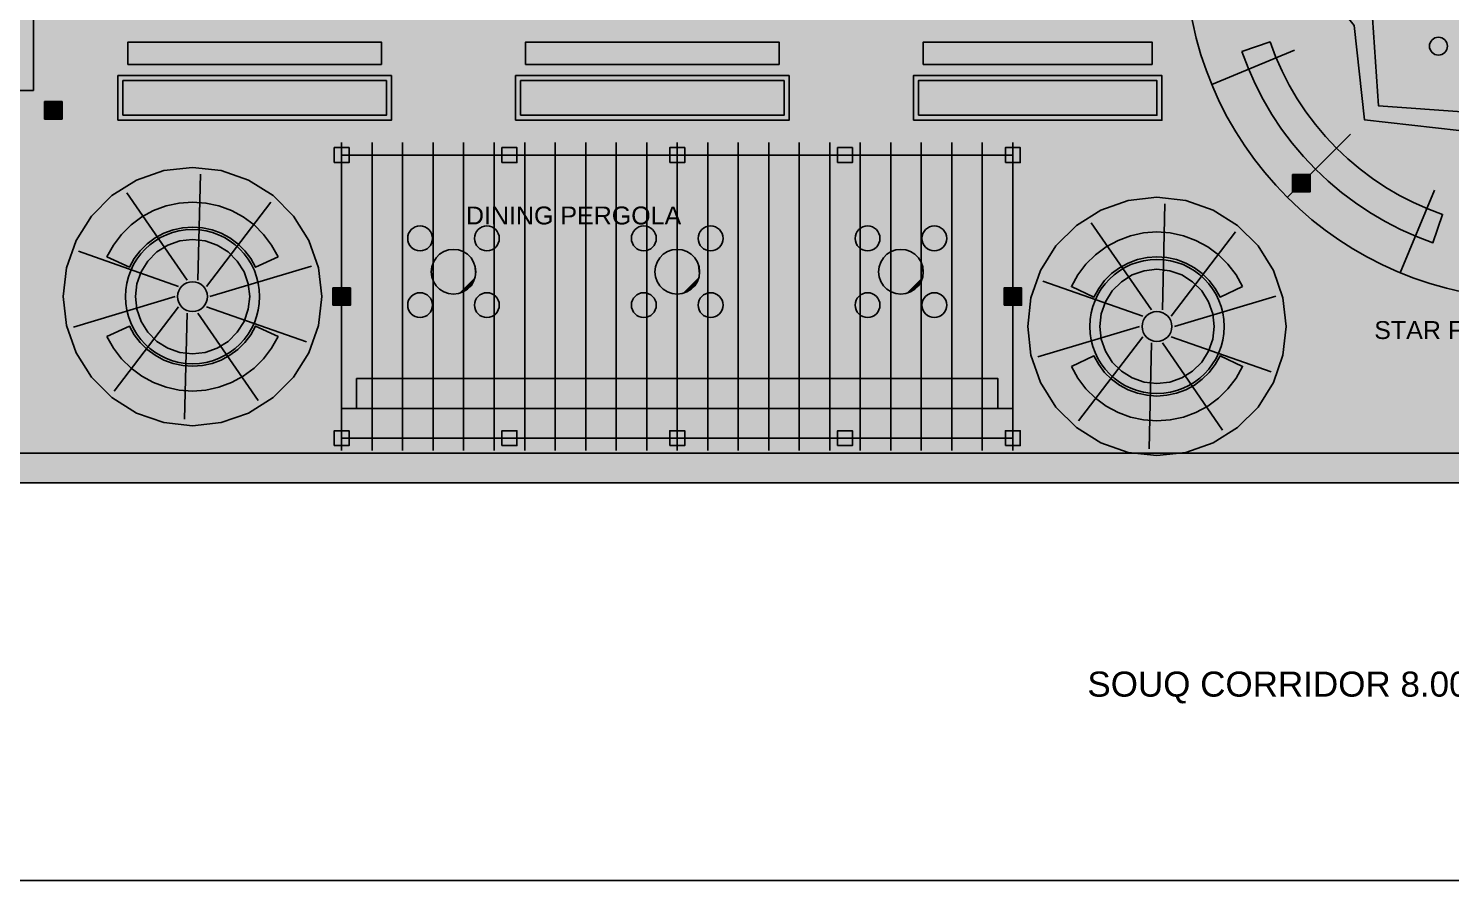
# Model space of a CAD drawing. Header units: metres. Extents: x 0 to 3661, y -5 to 371.
# Drawn here: x 3131.98 to 3160.58, y 23.65 to 40.8 of the extents above; entities that cross this region are included whole.
import ezdxf

# ---------------------------------------------------------------- set-up
doc = ezdxf.new("R2010")
doc.units = ezdxf.units.M
doc.header["$MEASUREMENT"] = 0
for name, color, linetype in [('AXIS', 8, 'Continuous'), ('EDGE', 7, 'Continuous'), ('L-FLOWERS', 6, 'Continuous'), ('L-FLOWERS-FILL', 241, 'Continuous'), ('L-LIGHTING', 2, 'Continuous'), ('L-LIGHTING-FILL', 40, 'Continuous'), ('L-PAVING', 253, 'Continuous'), ('L-PAVING-FILL', 41, 'Continuous'), ('L-PERGOLA', 34, 'Continuous'), ('L-PLANTERS', 42, 'Continuous'), ('L-SEATING', 32, 'Continuous'), ('L-SEATING-FILL', 35, 'Continuous'), ('L-TREES', 96, 'Continuous'), ('L-TREES-FILL', 94, 'Continuous'), ('L-WATER', 150, 'Continuous'), ('L-WATER-FILL', 151, 'Continuous'), ('LABEL', 7, 'Continuous'), ('SHOPS', 8, 'Continuous')]:
    doc.layers.add(name, color=color, linetype=linetype)
doc.styles.get("Standard").update_dxf_attribs({"font": 'arial.ttf'})

msp = doc.modelspace()

# ---------------------------------------------------------------- linework, layer by layer
at = {"layer": 'EDGE'}
msp.add_lwpolyline([(3123.279, 31.654), (3193.809, 31.654), (3193.809, 53.044), (3123.279, 53.044)], close=True, dxfattribs=at)
at = {"layer": 'L-FLOWERS'}
for points in [[(3133.879, 39.049), (3139.179, 39.049), (3139.179, 39.749), (3133.879, 39.749)], [(3141.879, 39.049), (3147.179, 39.049), (3147.179, 39.749), (3141.879, 39.749)], [(3149.879, 39.049), (3154.679, 39.049), (3154.679, 39.749), (3149.879, 39.749)], [(3136.429, 35.401), (3136.4, 35.657), (3136.315, 35.901), (3136.178, 36.118), (3135.996, 36.301), (3135.778, 36.438), (3135.535, 36.523), (3135.279, 36.551), (3135.023, 36.523), (3134.78, 36.438), (3134.562, 36.301), (3134.38, 36.118), (3134.243, 35.901), (3134.157, 35.657), (3134.129, 35.401), (3134.157, 35.146), (3134.243, 34.903), (3134.38, 34.684), (3134.562, 34.502), (3134.78, 34.365), (3135.023, 34.28), (3135.279, 34.252), (3135.535, 34.28), (3135.778, 34.365), (3135.996, 34.502), (3136.178, 34.684), (3136.315, 34.903), (3136.4, 35.146)], [(3155.829, 34.801), (3155.8, 35.057), (3155.715, 35.3), (3155.578, 35.519), (3155.396, 35.701), (3155.178, 35.838), (3154.935, 35.923), (3154.679, 35.952), (3154.423, 35.923), (3154.18, 35.838), (3153.962, 35.701), (3153.78, 35.519), (3153.643, 35.3), (3153.557, 35.057), (3153.529, 34.801), (3153.557, 34.546), (3153.643, 34.303), (3153.78, 34.084), (3153.962, 33.902), (3154.18, 33.765), (3154.423, 33.68), (3154.679, 33.651), (3154.935, 33.68), (3155.178, 33.765), (3155.396, 33.902), (3155.578, 34.084), (3155.715, 34.303), (3155.8, 34.546)], [(3138.279, 32.554), (3151.779, 32.554), (3151.779, 33.154), (3138.279, 33.154)]]:
    msp.add_lwpolyline(points, close=True, dxfattribs=at)
at = {"layer": 'L-FLOWERS-FILL'}
for points in [[(3133.879, 39.749), (3133.879, 39.049), (3139.179, 39.049)], [(3139.179, 39.049), (3139.179, 39.749), (3133.879, 39.749)], [(3141.879, 39.749), (3141.879, 39.049), (3147.179, 39.049)], [(3147.179, 39.049), (3147.179, 39.749), (3141.879, 39.749)], [(3149.879, 39.749), (3149.879, 39.049), (3154.679, 39.049)], [(3154.679, 39.049), (3154.679, 39.749), (3149.879, 39.749)], [(3136.4, 35.146), (3134.78, 36.438), (3134.562, 36.301)], [(3136.4, 35.146), (3135.023, 36.523), (3134.78, 36.438)], [(3136.4, 35.146), (3135.279, 36.551), (3135.023, 36.523)], [(3136.4, 35.146), (3135.535, 36.523), (3135.279, 36.551)], [(3136.4, 35.146), (3135.778, 36.438), (3135.535, 36.523)], [(3136.4, 35.146), (3135.996, 36.301), (3135.778, 36.438)], [(3136.4, 35.146), (3134.38, 36.118), (3134.243, 35.901)], [(3136.4, 35.146), (3134.562, 36.301), (3134.38, 36.118)], [(3136.4, 35.146), (3136.178, 36.118), (3135.996, 36.301)], [(3136.4, 35.146), (3136.315, 35.901), (3136.178, 36.118)], [(3136.4, 35.146), (3134.243, 35.901), (3134.157, 35.657)], [(3136.4, 35.146), (3136.4, 35.657), (3136.315, 35.901)], [(3155.8, 34.546), (3154.18, 35.838), (3153.962, 35.701)], [(3155.8, 34.546), (3154.423, 35.923), (3154.18, 35.838)], [(3155.8, 34.546), (3154.679, 35.952), (3154.423, 35.923)], [(3155.8, 34.546), (3154.935, 35.923), (3154.679, 35.952)], [(3155.8, 34.546), (3155.178, 35.838), (3154.935, 35.923)], [(3155.8, 34.546), (3155.396, 35.701), (3155.178, 35.838)], [(3136.4, 35.146), (3134.157, 35.657), (3134.129, 35.401)], [(3136.4, 35.146), (3136.429, 35.401), (3136.4, 35.657)], [(3155.8, 34.546), (3153.78, 35.519), (3153.643, 35.3)], [(3155.8, 34.546), (3153.962, 35.701), (3153.78, 35.519)], [(3155.8, 34.546), (3155.578, 35.519), (3155.396, 35.701)], [(3155.8, 34.546), (3155.715, 35.3), (3155.578, 35.519)], [(3136.4, 35.146), (3134.129, 35.401), (3134.157, 35.146)], [(3155.8, 34.546), (3153.643, 35.3), (3153.557, 35.057)], [(3155.8, 34.546), (3155.8, 35.057), (3155.715, 35.3)], [(3136.4, 35.146), (3134.157, 35.146), (3134.243, 34.903)], [(3136.4, 35.146), (3134.243, 34.903), (3134.38, 34.684)], [(3136.4, 35.146), (3134.38, 34.684), (3134.562, 34.502)], [(3136.4, 35.146), (3134.562, 34.502), (3134.78, 34.365)], [(3136.4, 35.146), (3134.78, 34.365), (3135.023, 34.28)], [(3136.4, 35.146), (3135.023, 34.28), (3135.279, 34.252)], [(3136.4, 35.146), (3135.279, 34.252), (3135.535, 34.28)], [(3136.4, 35.146), (3135.535, 34.28), (3135.778, 34.365)], [(3136.4, 35.146), (3135.778, 34.365), (3135.996, 34.502)], [(3136.4, 35.146), (3135.996, 34.502), (3136.178, 34.684)], [(3136.178, 34.684), (3136.315, 34.903), (3136.4, 35.146)], [(3155.8, 34.546), (3153.557, 35.057), (3153.529, 34.801)], [(3155.8, 34.546), (3155.829, 34.801), (3155.8, 35.057)], [(3155.8, 34.546), (3153.529, 34.801), (3153.557, 34.546)], [(3155.8, 34.546), (3153.557, 34.546), (3153.643, 34.303)], [(3155.8, 34.546), (3153.643, 34.303), (3153.78, 34.084)], [(3155.8, 34.546), (3153.78, 34.084), (3153.962, 33.902)], [(3155.8, 34.546), (3153.962, 33.902), (3154.18, 33.765)], [(3155.8, 34.546), (3154.18, 33.765), (3154.423, 33.68)], [(3155.8, 34.546), (3154.423, 33.68), (3154.679, 33.651)], [(3155.8, 34.546), (3154.679, 33.651), (3154.935, 33.68)], [(3155.8, 34.546), (3154.935, 33.68), (3155.178, 33.765)], [(3155.8, 34.546), (3155.178, 33.765), (3155.396, 33.902)], [(3155.8, 34.546), (3155.396, 33.902), (3155.578, 34.084)], [(3155.578, 34.084), (3155.715, 34.303), (3155.8, 34.546)], [(3138.279, 33.154), (3138.279, 32.554), (3151.779, 32.554)], [(3151.779, 32.554), (3151.779, 33.154), (3138.279, 33.154)]]:
    msp.add_solid(points, dxfattribs=at)
at = {"layer": 'L-LIGHTING'}
for points in [[(3132.304, 38.974), (3132.654, 38.974), (3132.654, 39.324), (3132.304, 39.324)], [(3157.407, 37.507), (3157.757, 37.507), (3157.757, 37.857), (3157.407, 37.857)], [(3138.104, 35.227), (3138.454, 35.227), (3138.454, 35.577), (3138.104, 35.577)], [(3151.604, 35.227), (3151.954, 35.227), (3151.954, 35.577), (3151.604, 35.577)]]:
    msp.add_lwpolyline(points, close=True, dxfattribs=at)
at = {"layer": 'L-LIGHTING-FILL'}
for points in [[(3132.304, 39.324), (3132.304, 38.974), (3132.654, 38.974)], [(3132.654, 38.974), (3132.654, 39.324), (3132.304, 39.324)], [(3157.407, 37.857), (3157.407, 37.507), (3157.757, 37.507)], [(3157.757, 37.507), (3157.757, 37.857), (3157.407, 37.857)], [(3138.104, 35.577), (3138.104, 35.227), (3138.454, 35.227)], [(3138.454, 35.227), (3138.454, 35.577), (3138.104, 35.577)], [(3151.604, 35.577), (3151.604, 35.227), (3151.954, 35.227)], [(3151.954, 35.227), (3151.954, 35.577), (3151.604, 35.577)]]:
    msp.add_solid(points, dxfattribs=at)
at = {"layer": 'L-PAVING'}
for p, q in [((3157.445, 40.359), (3155.782, 39.67)), ((3158.572, 38.672), (3157.299, 37.399)), ((3160.259, 37.545), (3159.57, 35.882))]:
    msp.add_line(p, q, dxfattribs=at)
for points in [[(3123.279, 31.654), (3193.809, 31.654), (3193.809, 53.044), (3123.279, 53.044)], [(3123.879, 32.254), (3193.209, 32.254), (3193.209, 52.444), (3123.879, 52.444)], [(3138.279, 32.554), (3151.779, 32.554), (3151.779, 38.249), (3138.279, 38.249)]]:
    msp.add_lwpolyline(points, close=True, dxfattribs=at)
msp.add_circle((3162.249, 42.349), 7, dxfattribs=at)
at = {"layer": 'L-PAVING-FILL'}
for points in [[(3123.279, 53.044), (3123.279, 31.654), (3193.809, 31.654)], [(3193.809, 31.654), (3193.809, 53.044), (3123.279, 53.044)], [(3138.279, 38.249), (3138.279, 32.554), (3151.779, 32.554)], [(3151.779, 32.554), (3151.779, 38.249), (3138.279, 38.249)]]:
    msp.add_solid(points, dxfattribs=at)
at = {"layer": 'L-PERGOLA'}
for p, q in [((3138.279, 32.304), (3138.279, 38.499)), ((3138.892, 32.304), (3138.892, 38.499)), ((3139.506, 32.304), (3139.506, 38.499)), ((3140.12, 32.304), (3140.12, 38.499)), ((3140.733, 32.304), (3140.733, 38.499)), ((3141.347, 32.304), (3141.347, 38.499)), ((3141.961, 32.304), (3141.961, 38.499)), ((3142.574, 32.304), (3142.574, 38.499)), ((3143.188, 32.304), (3143.188, 38.499)), ((3143.801, 32.304), (3143.801, 38.499)), ((3144.415, 32.304), (3144.415, 38.499)), ((3145.029, 32.304), (3145.029, 38.499)), ((3145.642, 32.304), (3145.642, 38.499)), ((3146.256, 32.304), (3146.256, 38.499)), ((3146.87, 32.304), (3146.87, 38.499)), ((3147.483, 32.304), (3147.483, 38.499)), ((3148.097, 32.304), (3148.097, 38.499)), ((3148.711, 32.304), (3148.711, 38.499)), ((3149.324, 32.304), (3149.324, 38.499)), ((3149.938, 32.304), (3149.938, 38.499)), ((3150.551, 32.304), (3150.551, 38.499)), ((3151.165, 32.304), (3151.165, 38.499)), ((3151.779, 32.304), (3151.779, 38.499)), ((3138.279, 38.249), (3151.779, 38.249)), ((3138.279, 32.554), (3151.779, 32.554))]:
    msp.add_line(p, q, dxfattribs=at)
for points in [[(3138.129, 38.099), (3138.429, 38.099), (3138.429, 38.399), (3138.129, 38.399)], [(3141.504, 38.099), (3141.804, 38.099), (3141.804, 38.399), (3141.504, 38.399)], [(3144.879, 38.099), (3145.179, 38.099), (3145.179, 38.399), (3144.879, 38.399)], [(3148.254, 38.099), (3148.554, 38.099), (3148.554, 38.399), (3148.254, 38.399)], [(3151.629, 38.099), (3151.929, 38.099), (3151.929, 38.399), (3151.629, 38.399)], [(3138.129, 32.404), (3138.429, 32.404), (3138.429, 32.704), (3138.129, 32.704)], [(3141.504, 32.404), (3141.804, 32.404), (3141.804, 32.704), (3141.504, 32.704)], [(3144.879, 32.404), (3145.179, 32.404), (3145.179, 32.704), (3144.879, 32.704)], [(3148.254, 32.404), (3148.554, 32.404), (3148.554, 32.704), (3148.254, 32.704)], [(3151.629, 32.404), (3151.929, 32.404), (3151.929, 32.704), (3151.629, 32.704)]]:
    msp.add_lwpolyline(points, close=True, dxfattribs=at)
at = {"layer": 'L-PLANTERS'}
for points in [[(3133.779, 38.949), (3139.279, 38.949), (3139.279, 39.849), (3133.779, 39.849)], [(3141.779, 38.949), (3147.279, 38.949), (3147.279, 39.849), (3141.779, 39.849)], [(3149.779, 38.949), (3154.779, 38.949), (3154.779, 39.849), (3149.779, 39.849)]]:
    msp.add_lwpolyline(points, close=True, dxfattribs=at)
for centre in [(3135.279, 35.401), (3154.679, 34.801)]:
    msp.add_circle(centre, 1.35, dxfattribs=at)
at = {"layer": 'L-SEATING'}
for points in [[(3133.979, 40.074), (3139.079, 40.074), (3139.079, 40.524), (3133.979, 40.524)], [(3141.979, 40.074), (3147.079, 40.074), (3147.079, 40.524), (3141.979, 40.524)], [(3149.979, 40.074), (3154.579, 40.074), (3154.579, 40.524), (3149.979, 40.524)], [(3156.387, 40.331), (3156.51, 40.001), (3156.653, 39.68), (3156.813, 39.367), (3156.991, 39.063), (3157.186, 38.771), (3157.396, 38.489), (3157.623, 38.221), (3157.865, 37.965), (3158.12, 37.723), (3158.389, 37.497), (3158.67, 37.286), (3158.963, 37.091), (3159.267, 36.913), (3159.579, 36.753), (3159.901, 36.611), (3160.23, 36.487), (3160.425, 37.054), (3160.128, 37.166), (3159.838, 37.294), (3159.555, 37.439), (3159.281, 37.6), (3159.017, 37.776), (3158.763, 37.966), (3158.52, 38.171), (3158.289, 38.389), (3158.071, 38.62), (3157.866, 38.863), (3157.675, 39.117), (3157.5, 39.382), (3157.339, 39.656), (3157.194, 39.938), (3157.066, 40.229), (3156.954, 40.526)], [(3137.001, 36.205), (3136.87, 36.44), (3136.707, 36.654), (3136.516, 36.844), (3136.3, 37.004), (3136.063, 37.132), (3135.81, 37.226), (3135.547, 37.282), (3135.279, 37.301), (3135.01, 37.282), (3134.747, 37.226), (3134.495, 37.132), (3134.258, 37.004), (3134.042, 36.844), (3133.85, 36.654), (3133.688, 36.44), (3133.557, 36.205), (3134.01, 35.993), (3134.106, 36.167), (3134.226, 36.325), (3134.367, 36.464), (3134.526, 36.582), (3134.701, 36.677), (3134.887, 36.746), (3135.081, 36.787), (3135.279, 36.801), (3135.477, 36.787), (3135.671, 36.746), (3135.856, 36.677), (3136.031, 36.582), (3136.19, 36.464), (3136.331, 36.325), (3136.451, 36.167), (3136.548, 35.993)], [(3156.401, 35.605), (3156.27, 35.84), (3156.107, 36.054), (3155.916, 36.244), (3155.7, 36.404), (3155.463, 36.532), (3155.21, 36.626), (3154.947, 36.682), (3154.679, 36.702), (3154.41, 36.682), (3154.147, 36.626), (3153.895, 36.532), (3153.658, 36.404), (3153.442, 36.244), (3153.25, 36.054), (3153.088, 35.84), (3152.957, 35.605), (3153.41, 35.393), (3153.506, 35.567), (3153.626, 35.725), (3153.767, 35.864), (3153.927, 35.982), (3154.101, 36.077), (3154.287, 36.146), (3154.481, 36.187), (3154.679, 36.202), (3154.877, 36.187), (3155.07, 36.146), (3155.256, 36.077), (3155.431, 35.982), (3155.59, 35.864), (3155.731, 35.725), (3155.851, 35.567), (3155.948, 35.393)], [(3140.979, 35.901), (3140.967, 36.002), (3140.934, 36.097), (3140.881, 36.182), (3140.809, 36.253), (3140.724, 36.307), (3140.629, 36.34), (3140.529, 36.352), (3140.429, 36.34), (3140.334, 36.307), (3140.248, 36.253), (3140.177, 36.182), (3140.123, 36.097), (3140.09, 36.002), (3140.079, 35.901), (3140.09, 35.801), (3140.123, 35.706), (3140.177, 35.621), (3140.248, 35.55), (3140.334, 35.496), (3140.429, 35.463), (3140.529, 35.452), (3140.629, 35.463), (3140.724, 35.496), (3140.809, 35.55), (3140.881, 35.621), (3140.934, 35.706), (3140.967, 35.801)], [(3145.479, 35.901), (3145.467, 36.002), (3145.434, 36.097), (3145.381, 36.182), (3145.309, 36.253), (3145.224, 36.307), (3145.129, 36.34), (3145.029, 36.352), (3144.929, 36.34), (3144.834, 36.307), (3144.748, 36.253), (3144.677, 36.182), (3144.623, 36.097), (3144.59, 36.002), (3144.579, 35.901), (3144.59, 35.801), (3144.623, 35.706), (3144.677, 35.621), (3144.748, 35.55), (3144.834, 35.496), (3144.929, 35.463), (3145.029, 35.452), (3145.129, 35.463), (3145.224, 35.496), (3145.309, 35.55), (3145.381, 35.621), (3145.434, 35.706), (3145.467, 35.801)], [(3149.979, 35.901), (3149.967, 36.002), (3149.934, 36.097), (3149.881, 36.182), (3149.809, 36.253), (3149.724, 36.307), (3149.629, 36.34), (3149.529, 36.352), (3149.429, 36.34), (3149.334, 36.307), (3149.248, 36.253), (3149.177, 36.182), (3149.123, 36.097), (3149.09, 36.002), (3149.079, 35.901), (3149.09, 35.801), (3149.123, 35.706), (3149.177, 35.621), (3149.248, 35.55), (3149.334, 35.496), (3149.429, 35.463), (3149.529, 35.452), (3149.629, 35.463), (3149.724, 35.496), (3149.809, 35.55), (3149.881, 35.621), (3149.934, 35.706), (3149.967, 35.801)], [(3133.557, 34.599), (3133.688, 34.363), (3133.85, 34.149), (3134.042, 33.959), (3134.258, 33.799), (3134.495, 33.671), (3134.747, 33.577), (3135.01, 33.521), (3135.279, 33.502), (3135.547, 33.521), (3135.81, 33.577), (3136.063, 33.671), (3136.3, 33.799), (3136.516, 33.959), (3136.707, 34.149), (3136.87, 34.363), (3137.001, 34.599), (3136.548, 34.81), (3136.451, 34.636), (3136.331, 34.478), (3136.19, 34.339), (3136.031, 34.221), (3135.856, 34.126), (3135.671, 34.057), (3135.477, 34.016), (3135.279, 34.002), (3135.081, 34.016), (3134.887, 34.057), (3134.701, 34.126), (3134.526, 34.221), (3134.367, 34.339), (3134.226, 34.478), (3134.106, 34.636), (3134.01, 34.81)], [(3152.957, 33.998), (3153.088, 33.763), (3153.25, 33.549), (3153.442, 33.359), (3153.658, 33.199), (3153.895, 33.071), (3154.147, 32.977), (3154.41, 32.921), (3154.679, 32.901), (3154.947, 32.921), (3155.21, 32.977), (3155.463, 33.071), (3155.7, 33.199), (3155.916, 33.359), (3156.107, 33.549), (3156.27, 33.763), (3156.401, 33.998), (3155.948, 34.21), (3155.851, 34.036), (3155.731, 33.878), (3155.59, 33.739), (3155.431, 33.621), (3155.256, 33.526), (3155.07, 33.457), (3154.877, 33.416), (3154.679, 33.401), (3154.481, 33.416), (3154.287, 33.457), (3154.101, 33.526), (3153.927, 33.621), (3153.767, 33.739), (3153.626, 33.878), (3153.506, 34.036), (3153.41, 34.21)], [(3138.579, 33.154), (3151.479, 33.154), (3151.479, 33.754), (3138.579, 33.754)]]:
    msp.add_lwpolyline(points, close=True, dxfattribs=at)
for centre in [(3139.857, 36.573), (3141.2, 36.573), (3144.357, 36.573), (3145.7, 36.573), (3148.857, 36.573), (3150.2, 36.573), (3139.857, 35.23), (3141.2, 35.23), (3144.357, 35.23), (3145.7, 35.23), (3148.857, 35.23), (3150.2, 35.23)]:
    msp.add_circle(centre, 0.25, dxfattribs=at)
at = {"layer": 'L-SEATING-FILL'}
for points in [[(3133.979, 40.524), (3133.979, 40.074), (3139.079, 40.074)], [(3139.079, 40.074), (3139.079, 40.524), (3133.979, 40.524)], [(3141.979, 40.524), (3141.979, 40.074), (3147.079, 40.074)], [(3147.079, 40.074), (3147.079, 40.524), (3141.979, 40.524)], [(3149.979, 40.524), (3149.979, 40.074), (3154.579, 40.074)], [(3154.579, 40.074), (3154.579, 40.524), (3149.979, 40.524)], [(3156.954, 40.526), (3156.387, 40.331), (3156.51, 40.001)], [(3156.954, 40.526), (3156.51, 40.001), (3156.653, 39.68)], [(3156.954, 40.526), (3156.653, 39.68), (3156.813, 39.367)], [(3156.954, 40.526), (3156.813, 39.367), (3156.991, 39.063)], [(3156.954, 40.526), (3156.991, 39.063), (3157.186, 38.771)], [(3156.954, 40.526), (3157.186, 38.771), (3157.396, 38.489)], [(3156.954, 40.526), (3157.396, 38.489), (3157.623, 38.221)], [(3156.954, 40.526), (3157.623, 38.221), (3157.865, 37.965)], [(3157.865, 37.965), (3157.066, 40.229), (3156.954, 40.526)], [(3157.865, 37.965), (3157.194, 39.938), (3157.066, 40.229)], [(3157.865, 37.965), (3157.339, 39.656), (3157.194, 39.938)], [(3157.865, 37.965), (3157.5, 39.382), (3157.339, 39.656)], [(3157.865, 37.965), (3157.675, 39.117), (3157.5, 39.382)], [(3157.865, 37.965), (3157.866, 38.863), (3157.675, 39.117)], [(3157.865, 37.965), (3158.071, 38.62), (3157.866, 38.863)], [(3157.865, 37.965), (3158.289, 38.389), (3158.071, 38.62)], [(3157.865, 37.965), (3158.52, 38.171), (3158.289, 38.389)], [(3157.865, 37.965), (3158.763, 37.966), (3158.52, 38.171)], [(3157.865, 37.965), (3159.017, 37.776), (3158.763, 37.966)], [(3157.865, 37.965), (3158.12, 37.723), (3158.389, 37.497)], [(3157.865, 37.965), (3158.389, 37.497), (3158.67, 37.286)], [(3157.865, 37.965), (3158.67, 37.286), (3158.963, 37.091)], [(3157.865, 37.965), (3158.963, 37.091), (3159.267, 36.913)], [(3157.865, 37.965), (3159.267, 36.913), (3159.579, 36.753)], [(3157.865, 37.965), (3159.579, 36.753), (3159.901, 36.611)], [(3157.865, 37.965), (3159.901, 36.611), (3160.23, 36.487)], [(3157.865, 37.965), (3160.23, 36.487), (3160.425, 37.054)], [(3157.865, 37.965), (3160.425, 37.054), (3160.128, 37.166)], [(3157.865, 37.965), (3160.128, 37.166), (3159.838, 37.294)], [(3157.865, 37.965), (3159.838, 37.294), (3159.555, 37.439)], [(3157.865, 37.965), (3159.555, 37.439), (3159.281, 37.6)], [(3157.865, 37.965), (3159.281, 37.6), (3159.017, 37.776)], [(3136.063, 37.132), (3134.747, 37.226), (3134.495, 37.132)], [(3136.063, 37.132), (3135.01, 37.282), (3134.747, 37.226)], [(3136.063, 37.132), (3135.279, 37.301), (3135.01, 37.282)], [(3136.063, 37.132), (3135.547, 37.282), (3135.279, 37.301)], [(3136.063, 37.132), (3135.81, 37.226), (3135.547, 37.282)], [(3136.063, 37.132), (3133.85, 36.654), (3133.688, 36.44)], [(3136.063, 37.132), (3133.688, 36.44), (3134.887, 36.746)], [(3136.063, 37.132), (3134.042, 36.844), (3133.85, 36.654)], [(3136.063, 37.132), (3134.258, 37.004), (3134.042, 36.844)], [(3136.063, 37.132), (3134.495, 37.132), (3134.258, 37.004)], [(3136.063, 37.132), (3134.887, 36.746), (3135.081, 36.787)], [(3136.063, 37.132), (3135.081, 36.787), (3135.279, 36.801)], [(3136.063, 37.132), (3135.279, 36.801), (3135.477, 36.787)], [(3136.063, 37.132), (3135.477, 36.787), (3135.671, 36.746)], [(3136.063, 37.132), (3135.671, 36.746), (3135.856, 36.677)], [(3136.063, 37.132), (3135.856, 36.677), (3136.031, 36.582)], [(3136.063, 37.132), (3136.031, 36.582), (3136.19, 36.464)], [(3136.548, 35.993), (3136.3, 37.004), (3136.063, 37.132)], [(3136.063, 37.132), (3136.19, 36.464), (3136.331, 36.325)], [(3136.063, 37.132), (3136.331, 36.325), (3136.451, 36.167)], [(3136.063, 37.132), (3136.451, 36.167), (3136.548, 35.993)], [(3136.548, 35.993), (3136.516, 36.844), (3136.3, 37.004)], [(3133.688, 36.44), (3134.701, 36.677), (3134.887, 36.746)], [(3133.688, 36.44), (3134.526, 36.582), (3134.701, 36.677)], [(3136.548, 35.993), (3136.707, 36.654), (3136.516, 36.844)], [(3136.548, 35.993), (3136.87, 36.44), (3136.707, 36.654)], [(3155.463, 36.532), (3154.147, 36.626), (3153.895, 36.532)], [(3155.463, 36.532), (3154.41, 36.682), (3154.147, 36.626)], [(3155.463, 36.532), (3154.679, 36.702), (3154.41, 36.682)], [(3155.463, 36.532), (3154.947, 36.682), (3154.679, 36.702)], [(3155.463, 36.532), (3155.21, 36.626), (3154.947, 36.682)], [(3133.688, 36.44), (3133.557, 36.205), (3134.01, 35.993)], [(3133.688, 36.44), (3134.367, 36.464), (3134.526, 36.582)], [(3133.688, 36.44), (3134.226, 36.325), (3134.367, 36.464)], [(3133.688, 36.44), (3134.01, 35.993), (3134.106, 36.167)], [(3133.688, 36.44), (3134.106, 36.167), (3134.226, 36.325)], [(3136.548, 35.993), (3137.001, 36.205), (3136.87, 36.44)], [(3140.967, 35.801), (3140.429, 36.34), (3140.334, 36.307)], [(3140.967, 35.801), (3140.529, 36.352), (3140.429, 36.34)], [(3140.967, 35.801), (3140.629, 36.34), (3140.529, 36.352)], [(3140.967, 35.801), (3140.724, 36.307), (3140.629, 36.34)], [(3145.467, 35.801), (3144.929, 36.34), (3144.834, 36.307)], [(3145.467, 35.801), (3145.029, 36.352), (3144.929, 36.34)], [(3145.467, 35.801), (3145.129, 36.34), (3145.029, 36.352)], [(3145.467, 35.801), (3145.224, 36.307), (3145.129, 36.34)], [(3149.967, 35.801), (3149.429, 36.34), (3149.334, 36.307)], [(3149.967, 35.801), (3149.529, 36.352), (3149.429, 36.34)], [(3149.967, 35.801), (3149.629, 36.34), (3149.529, 36.352)], [(3149.967, 35.801), (3149.724, 36.307), (3149.629, 36.34)], [(3155.463, 36.532), (3153.25, 36.054), (3153.088, 35.84)], [(3155.463, 36.532), (3153.088, 35.84), (3154.287, 36.146)], [(3155.463, 36.532), (3153.442, 36.244), (3153.25, 36.054)], [(3155.463, 36.532), (3153.658, 36.404), (3153.442, 36.244)], [(3155.463, 36.532), (3153.895, 36.532), (3153.658, 36.404)], [(3155.463, 36.532), (3154.287, 36.146), (3154.481, 36.187)], [(3155.463, 36.532), (3154.481, 36.187), (3154.679, 36.202)], [(3155.463, 36.532), (3154.679, 36.202), (3154.877, 36.187)], [(3155.463, 36.532), (3154.877, 36.187), (3155.07, 36.146)], [(3155.463, 36.532), (3155.07, 36.146), (3155.256, 36.077)], [(3155.463, 36.532), (3155.256, 36.077), (3155.431, 35.982)], [(3155.463, 36.532), (3155.431, 35.982), (3155.59, 35.864)], [(3155.948, 35.393), (3155.7, 36.404), (3155.463, 36.532)], [(3155.463, 36.532), (3155.59, 35.864), (3155.731, 35.725)], [(3155.463, 36.532), (3155.731, 35.725), (3155.851, 35.567)], [(3155.463, 36.532), (3155.851, 35.567), (3155.948, 35.393)], [(3155.948, 35.393), (3155.916, 36.244), (3155.7, 36.404)], [(3140.967, 35.801), (3140.123, 36.097), (3140.09, 36.002)], [(3140.967, 35.801), (3140.177, 36.182), (3140.123, 36.097)], [(3140.967, 35.801), (3140.248, 36.253), (3140.177, 36.182)], [(3140.967, 35.801), (3140.334, 36.307), (3140.248, 36.253)], [(3140.967, 35.801), (3140.809, 36.253), (3140.724, 36.307)], [(3140.967, 35.801), (3140.881, 36.182), (3140.809, 36.253)], [(3140.967, 35.801), (3140.934, 36.097), (3140.881, 36.182)], [(3140.967, 35.801), (3140.967, 36.002), (3140.934, 36.097)], [(3145.467, 35.801), (3144.623, 36.097), (3144.59, 36.002)], [(3145.467, 35.801), (3144.677, 36.182), (3144.623, 36.097)], [(3145.467, 35.801), (3144.748, 36.253), (3144.677, 36.182)], [(3145.467, 35.801), (3144.834, 36.307), (3144.748, 36.253)], [(3145.467, 35.801), (3145.309, 36.253), (3145.224, 36.307)], [(3145.467, 35.801), (3145.381, 36.182), (3145.309, 36.253)], [(3145.467, 35.801), (3145.434, 36.097), (3145.381, 36.182)], [(3145.467, 35.801), (3145.467, 36.002), (3145.434, 36.097)], [(3149.967, 35.801), (3149.123, 36.097), (3149.09, 36.002)], [(3149.967, 35.801), (3149.177, 36.182), (3149.123, 36.097)], [(3149.967, 35.801), (3149.248, 36.253), (3149.177, 36.182)], [(3149.967, 35.801), (3149.334, 36.307), (3149.248, 36.253)], [(3149.967, 35.801), (3149.809, 36.253), (3149.724, 36.307)], [(3149.967, 35.801), (3149.881, 36.182), (3149.809, 36.253)], [(3149.967, 35.801), (3149.934, 36.097), (3149.881, 36.182)], [(3149.967, 35.801), (3149.967, 36.002), (3149.934, 36.097)], [(3153.088, 35.84), (3154.101, 36.077), (3154.287, 36.146)], [(3153.088, 35.84), (3153.927, 35.982), (3154.101, 36.077)], [(3155.948, 35.393), (3156.107, 36.054), (3155.916, 36.244)], [(3155.948, 35.393), (3156.27, 35.84), (3156.107, 36.054)], [(3140.967, 35.801), (3140.09, 36.002), (3140.079, 35.901)], [(3140.967, 35.801), (3140.079, 35.901), (3140.09, 35.801)], [(3140.967, 35.801), (3140.09, 35.801), (3140.123, 35.706)], [(3140.967, 35.801), (3140.123, 35.706), (3140.177, 35.621)], [(3140.967, 35.801), (3140.177, 35.621), (3140.248, 35.55)], [(3140.967, 35.801), (3140.248, 35.55), (3140.334, 35.496)], [(3140.967, 35.801), (3140.334, 35.496), (3140.429, 35.463)], [(3140.967, 35.801), (3140.429, 35.463), (3140.529, 35.452)], [(3140.967, 35.801), (3140.529, 35.452), (3140.629, 35.463)], [(3140.967, 35.801), (3140.629, 35.463), (3140.724, 35.496)], [(3140.967, 35.801), (3140.724, 35.496), (3140.809, 35.55)], [(3140.967, 35.801), (3140.809, 35.55), (3140.881, 35.621)], [(3140.881, 35.621), (3140.934, 35.706), (3140.967, 35.801)], [(3140.967, 35.801), (3140.979, 35.901), (3140.967, 36.002)], [(3145.467, 35.801), (3144.59, 36.002), (3144.579, 35.901)], [(3145.467, 35.801), (3144.579, 35.901), (3144.59, 35.801)], [(3145.467, 35.801), (3144.59, 35.801), (3144.623, 35.706)], [(3145.467, 35.801), (3144.623, 35.706), (3144.677, 35.621)], [(3145.467, 35.801), (3144.677, 35.621), (3144.748, 35.55)], [(3145.467, 35.801), (3144.748, 35.55), (3144.834, 35.496)], [(3145.467, 35.801), (3144.834, 35.496), (3144.929, 35.463)], [(3145.467, 35.801), (3144.929, 35.463), (3145.029, 35.452)], [(3145.467, 35.801), (3145.029, 35.452), (3145.129, 35.463)], [(3145.467, 35.801), (3145.129, 35.463), (3145.224, 35.496)], [(3145.467, 35.801), (3145.224, 35.496), (3145.309, 35.55)], [(3145.467, 35.801), (3145.309, 35.55), (3145.381, 35.621)], [(3145.381, 35.621), (3145.434, 35.706), (3145.467, 35.801)], [(3145.467, 35.801), (3145.479, 35.901), (3145.467, 36.002)], [(3149.967, 35.801), (3149.09, 36.002), (3149.079, 35.901)], [(3149.967, 35.801), (3149.079, 35.901), (3149.09, 35.801)], [(3149.967, 35.801), (3149.09, 35.801), (3149.123, 35.706)], [(3149.967, 35.801), (3149.123, 35.706), (3149.177, 35.621)], [(3149.967, 35.801), (3149.177, 35.621), (3149.248, 35.55)], [(3149.967, 35.801), (3149.248, 35.55), (3149.334, 35.496)], [(3149.967, 35.801), (3149.334, 35.496), (3149.429, 35.463)], [(3149.967, 35.801), (3149.429, 35.463), (3149.529, 35.452)], [(3149.967, 35.801), (3149.529, 35.452), (3149.629, 35.463)], [(3149.967, 35.801), (3149.629, 35.463), (3149.724, 35.496)], [(3149.967, 35.801), (3149.724, 35.496), (3149.809, 35.55)], [(3149.967, 35.801), (3149.809, 35.55), (3149.881, 35.621)], [(3149.881, 35.621), (3149.934, 35.706), (3149.967, 35.801)], [(3149.967, 35.801), (3149.979, 35.901), (3149.967, 36.002)], [(3153.088, 35.84), (3152.957, 35.605), (3153.41, 35.393)], [(3153.088, 35.84), (3153.767, 35.864), (3153.927, 35.982)], [(3153.088, 35.84), (3153.626, 35.725), (3153.767, 35.864)], [(3153.088, 35.84), (3153.41, 35.393), (3153.506, 35.567)], [(3153.088, 35.84), (3153.506, 35.567), (3153.626, 35.725)], [(3155.948, 35.393), (3156.401, 35.605), (3156.27, 35.84)], [(3134.01, 34.81), (3133.557, 34.599), (3133.688, 34.363)], [(3134.01, 34.81), (3133.688, 34.363), (3133.85, 34.149)], [(3134.01, 34.81), (3133.85, 34.149), (3134.042, 33.959)], [(3134.01, 34.81), (3134.042, 33.959), (3134.258, 33.799)], [(3134.01, 34.81), (3134.258, 33.799), (3134.495, 33.671)], [(3134.495, 33.671), (3134.106, 34.636), (3134.01, 34.81)], [(3134.495, 33.671), (3134.226, 34.478), (3134.106, 34.636)], [(3136.87, 34.363), (3136.451, 34.636), (3136.331, 34.478)], [(3136.87, 34.363), (3136.548, 34.81), (3136.451, 34.636)], [(3136.87, 34.363), (3137.001, 34.599), (3136.548, 34.81)], [(3134.495, 33.671), (3134.367, 34.339), (3134.226, 34.478)], [(3134.495, 33.671), (3134.526, 34.221), (3134.367, 34.339)], [(3134.495, 33.671), (3136.707, 34.149), (3136.87, 34.363)], [(3134.495, 33.671), (3136.87, 34.363), (3135.671, 34.057)], [(3136.87, 34.363), (3135.856, 34.126), (3135.671, 34.057)], [(3136.87, 34.363), (3136.031, 34.221), (3135.856, 34.126)], [(3136.87, 34.363), (3136.19, 34.339), (3136.031, 34.221)], [(3136.87, 34.363), (3136.331, 34.478), (3136.19, 34.339)], [(3134.495, 33.671), (3134.701, 34.126), (3134.526, 34.221)], [(3134.495, 33.671), (3136.516, 33.959), (3136.707, 34.149)], [(3134.495, 33.671), (3134.887, 34.057), (3134.701, 34.126)], [(3134.495, 33.671), (3135.671, 34.057), (3135.477, 34.016)], [(3134.495, 33.671), (3135.081, 34.016), (3134.887, 34.057)], [(3153.41, 34.21), (3152.957, 33.998), (3153.088, 33.763)], [(3153.41, 34.21), (3153.088, 33.763), (3153.25, 33.549)], [(3153.41, 34.21), (3153.25, 33.549), (3153.442, 33.359)], [(3153.41, 34.21), (3153.442, 33.359), (3153.658, 33.199)], [(3153.41, 34.21), (3153.658, 33.199), (3153.895, 33.071)], [(3153.895, 33.071), (3153.506, 34.036), (3153.41, 34.21)], [(3156.27, 33.763), (3155.948, 34.21), (3155.851, 34.036)], [(3156.27, 33.763), (3156.401, 33.998), (3155.948, 34.21)], [(3134.495, 33.671), (3135.477, 34.016), (3135.279, 34.002)], [(3134.495, 33.671), (3135.279, 34.002), (3135.081, 34.016)], [(3134.495, 33.671), (3136.3, 33.799), (3136.516, 33.959)], [(3134.495, 33.671), (3136.063, 33.671), (3136.3, 33.799)], [(3153.895, 33.071), (3153.626, 33.878), (3153.506, 34.036)], [(3153.895, 33.071), (3153.767, 33.739), (3153.626, 33.878)], [(3153.895, 33.071), (3156.107, 33.549), (3156.27, 33.763)], [(3153.895, 33.071), (3156.27, 33.763), (3155.07, 33.457)], [(3156.27, 33.763), (3155.256, 33.526), (3155.07, 33.457)], [(3156.27, 33.763), (3155.431, 33.621), (3155.256, 33.526)], [(3156.27, 33.763), (3155.59, 33.739), (3155.431, 33.621)], [(3156.27, 33.763), (3155.731, 33.878), (3155.59, 33.739)], [(3156.27, 33.763), (3155.851, 34.036), (3155.731, 33.878)], [(3134.495, 33.671), (3134.747, 33.577), (3135.01, 33.521)], [(3134.495, 33.671), (3135.01, 33.521), (3135.279, 33.502)], [(3134.495, 33.671), (3135.279, 33.502), (3135.547, 33.521)], [(3134.495, 33.671), (3135.547, 33.521), (3135.81, 33.577)], [(3134.495, 33.671), (3135.81, 33.577), (3136.063, 33.671)], [(3138.579, 33.754), (3138.579, 33.154), (3151.479, 33.154)], [(3151.479, 33.154), (3151.479, 33.754), (3138.579, 33.754)], [(3153.895, 33.071), (3153.927, 33.621), (3153.767, 33.739)], [(3153.895, 33.071), (3154.101, 33.526), (3153.927, 33.621)], [(3153.895, 33.071), (3155.916, 33.359), (3156.107, 33.549)], [(3153.895, 33.071), (3154.287, 33.457), (3154.101, 33.526)], [(3153.895, 33.071), (3155.07, 33.457), (3154.877, 33.416)], [(3153.895, 33.071), (3154.481, 33.416), (3154.287, 33.457)], [(3153.895, 33.071), (3154.877, 33.416), (3154.679, 33.401)], [(3153.895, 33.071), (3154.679, 33.401), (3154.481, 33.416)], [(3153.895, 33.071), (3155.7, 33.199), (3155.916, 33.359)], [(3153.895, 33.071), (3155.463, 33.071), (3155.7, 33.199)], [(3153.895, 33.071), (3154.147, 32.977), (3154.41, 32.921)], [(3153.895, 33.071), (3154.41, 32.921), (3154.679, 32.901)], [(3153.895, 33.071), (3154.679, 32.901), (3154.947, 32.921)], [(3153.895, 33.071), (3154.947, 32.921), (3155.21, 32.977)], [(3153.895, 33.071), (3155.21, 32.977), (3155.463, 33.071)]]:
    msp.add_solid(points, dxfattribs=at)
at = {"layer": 'L-TREES'}
for p, q in [((3135.387, 35.734), (3135.437, 37.866)), ((3135.171, 35.734), (3133.958, 37.489)), ((3135.562, 35.607), (3136.856, 37.303)), ((3154.787, 35.134), (3154.837, 37.266)), ((3154.57, 35.134), (3153.358, 36.889)), ((3154.962, 35.007), (3156.256, 36.703)), ((3134.995, 35.607), (3132.983, 36.314)), ((3135.629, 35.401), (3137.672, 36.013)), ((3154.396, 35.007), (3152.383, 35.714)), ((3134.929, 35.401), (3132.885, 34.79)), ((3134.995, 35.196), (3133.702, 33.5)), ((3135.562, 35.196), (3137.574, 34.489)), ((3155.029, 34.801), (3157.072, 35.413)), ((3135.171, 35.069), (3135.12, 32.937)), ((3135.387, 35.069), (3136.599, 33.314)), ((3154.329, 34.801), (3152.285, 34.19)), ((3154.396, 34.596), (3153.102, 32.9)), ((3154.57, 34.469), (3154.52, 32.337)), ((3154.787, 34.469), (3155.999, 32.714)), ((3154.962, 34.596), (3156.974, 33.889))]:
    msp.add_line(p, q, dxfattribs=at)
for points in [[(3137.879, 35.401), (3137.814, 35.98), (3137.621, 36.53), (3137.311, 37.023), (3136.9, 37.434), (3136.407, 37.744), (3135.857, 37.936), (3135.279, 38.002), (3134.7, 37.936), (3134.151, 37.744), (3133.658, 37.434), (3133.246, 37.023), (3132.936, 36.53), (3132.744, 35.98), (3132.679, 35.401), (3132.744, 34.823), (3132.936, 34.273), (3133.246, 33.78), (3133.658, 33.369), (3134.151, 33.059), (3134.7, 32.867), (3135.279, 32.801), (3135.857, 32.867), (3136.407, 33.059), (3136.9, 33.369), (3137.311, 33.78), (3137.621, 34.273), (3137.814, 34.823)], [(3157.279, 34.801), (3157.213, 35.38), (3157.021, 35.93), (3156.711, 36.423), (3156.3, 36.834), (3155.807, 37.144), (3155.257, 37.336), (3154.679, 37.401), (3154.1, 37.336), (3153.551, 37.144), (3153.058, 36.834), (3152.646, 36.423), (3152.336, 35.93), (3152.144, 35.38), (3152.079, 34.801), (3152.144, 34.223), (3152.336, 33.673), (3152.646, 33.18), (3153.058, 32.769), (3153.551, 32.459), (3154.1, 32.267), (3154.679, 32.202), (3155.257, 32.267), (3155.807, 32.459), (3156.3, 32.769), (3156.711, 33.18), (3157.021, 33.673), (3157.213, 34.223)]]:
    msp.add_lwpolyline(points, close=True, dxfattribs=at)
for centre in [(3135.279, 35.401), (3154.679, 34.801)]:
    msp.add_circle(centre, 0.3, dxfattribs=at)
at = {"layer": 'L-TREES-FILL'}
for points in [[(3137.814, 34.823), (3134.7, 37.936), (3134.151, 37.744)], [(3137.814, 34.823), (3135.279, 38.002), (3134.7, 37.936)], [(3137.814, 34.823), (3135.857, 37.936), (3135.279, 38.002)], [(3137.814, 34.823), (3136.407, 37.744), (3135.857, 37.936)], [(3137.814, 34.823), (3134.151, 37.744), (3133.658, 37.434)], [(3137.814, 34.823), (3136.9, 37.434), (3136.407, 37.744)], [(3137.814, 34.823), (3133.658, 37.434), (3133.246, 37.023)], [(3137.814, 34.823), (3137.311, 37.023), (3136.9, 37.434)], [(3157.213, 34.223), (3154.1, 37.336), (3153.551, 37.144)], [(3157.213, 34.223), (3154.679, 37.401), (3154.1, 37.336)], [(3157.213, 34.223), (3155.257, 37.336), (3154.679, 37.401)], [(3157.213, 34.223), (3155.807, 37.144), (3155.257, 37.336)], [(3137.814, 34.823), (3133.246, 37.023), (3132.936, 36.53)], [(3137.814, 34.823), (3137.621, 36.53), (3137.311, 37.023)], [(3157.213, 34.223), (3153.551, 37.144), (3153.058, 36.834)], [(3157.213, 34.223), (3156.3, 36.834), (3155.807, 37.144)], [(3157.213, 34.223), (3153.058, 36.834), (3152.646, 36.423)], [(3157.213, 34.223), (3156.711, 36.423), (3156.3, 36.834)], [(3137.814, 34.823), (3132.936, 36.53), (3132.744, 35.98)], [(3137.814, 34.823), (3137.814, 35.98), (3137.621, 36.53)], [(3157.213, 34.223), (3152.646, 36.423), (3152.336, 35.93)], [(3157.213, 34.223), (3157.021, 35.93), (3156.711, 36.423)], [(3137.814, 34.823), (3132.744, 35.98), (3132.679, 35.401)], [(3137.814, 34.823), (3137.879, 35.401), (3137.814, 35.98)], [(3157.213, 34.223), (3152.336, 35.93), (3152.144, 35.38)], [(3157.213, 34.223), (3157.213, 35.38), (3157.021, 35.93)], [(3137.814, 34.823), (3132.679, 35.401), (3132.744, 34.823)], [(3157.213, 34.223), (3152.144, 35.38), (3152.079, 34.801)], [(3157.213, 34.223), (3157.279, 34.801), (3157.213, 35.38)], [(3137.814, 34.823), (3132.744, 34.823), (3132.936, 34.273)], [(3137.814, 34.823), (3132.936, 34.273), (3133.246, 33.78)], [(3137.814, 34.823), (3133.246, 33.78), (3133.658, 33.369)], [(3137.814, 34.823), (3133.658, 33.369), (3134.151, 33.059)], [(3137.814, 34.823), (3134.151, 33.059), (3134.7, 32.867)], [(3137.814, 34.823), (3134.7, 32.867), (3135.279, 32.801)], [(3137.814, 34.823), (3135.279, 32.801), (3135.857, 32.867)], [(3137.814, 34.823), (3135.857, 32.867), (3136.407, 33.059)], [(3137.814, 34.823), (3136.407, 33.059), (3136.9, 33.369)], [(3137.814, 34.823), (3136.9, 33.369), (3137.311, 33.78)], [(3137.311, 33.78), (3137.621, 34.273), (3137.814, 34.823)], [(3157.213, 34.223), (3152.079, 34.801), (3152.144, 34.223)], [(3157.213, 34.223), (3152.144, 34.223), (3152.336, 33.673)], [(3157.213, 34.223), (3152.336, 33.673), (3152.646, 33.18)], [(3157.213, 34.223), (3152.646, 33.18), (3153.058, 32.769)], [(3157.213, 34.223), (3153.058, 32.769), (3153.551, 32.459)], [(3157.213, 34.223), (3153.551, 32.459), (3154.1, 32.267)], [(3157.213, 34.223), (3154.1, 32.267), (3154.679, 32.202)], [(3157.213, 34.223), (3154.679, 32.202), (3155.257, 32.267)], [(3157.213, 34.223), (3155.257, 32.267), (3155.807, 32.459)], [(3157.213, 34.223), (3155.807, 32.459), (3156.3, 32.769)], [(3157.213, 34.223), (3156.3, 32.769), (3156.711, 33.18)], [(3156.711, 33.18), (3157.021, 33.673), (3157.213, 34.223)]]:
    msp.add_solid(points, dxfattribs=at)
at = {"layer": 'L-WATER'}
for points in [[(3167.049, 42.349), (3165.852, 43.842), (3165.643, 45.743), (3163.741, 45.952), (3162.249, 47.149), (3160.756, 45.952), (3158.855, 45.743), (3158.646, 43.842), (3157.449, 42.349), (3158.646, 40.856), (3158.855, 38.955), (3160.756, 38.746), (3162.249, 37.549), (3163.741, 38.746), (3165.643, 38.955), (3165.852, 40.856)], [(3166.649, 42.349), (3165.482, 43.688), (3165.36, 45.46), (3163.588, 45.583), (3162.249, 46.749), (3160.909, 45.583), (3159.137, 45.46), (3159.015, 43.688), (3157.849, 42.349), (3159.015, 41.01), (3159.137, 39.238), (3160.909, 39.115), (3162.249, 37.949), (3163.588, 39.115), (3165.36, 39.238), (3165.482, 41.01)], [(3126.479, 39.549), (3132.079, 39.549), (3132.079, 45.149), (3126.479, 45.149)]]:
    msp.add_lwpolyline(points, close=True, dxfattribs=at)
msp.add_circle((3160.34, 40.44), 0.18, dxfattribs=at)
at = {"layer": 'L-WATER-FILL'}
for points in [[(3165.482, 41.01), (3159.015, 41.01), (3159.137, 39.238)], [(3165.482, 41.01), (3159.137, 39.238), (3160.909, 39.115)]]:
    msp.add_solid(points, dxfattribs=at)
at = {"layer": 'SHOPS'}
msp.add_lwpolyline([(3121.279, 23.654), (3195.779, 23.654), (3195.779, 31.654), (3121.279, 31.654)], close=True, dxfattribs=at)

# ---------------------------------------------------------------- texts
at = {"layer": 'AXIS'}
msp.add_text('SOUQ CORRIDOR 8.00 m', height=0.504, dxfattribs=at).set_placement((3153.279, 27.354))
at = {"layer": 'LABEL'}
for s, p in [('DINING PERGOLA', (3140.779, 36.854)), ('STAR FOUNTAIN', (3159.049, 34.549))]:
    msp.add_text(s, height=0.36, dxfattribs=at).set_placement(p)

doc.saveas('drawing.dxf')
